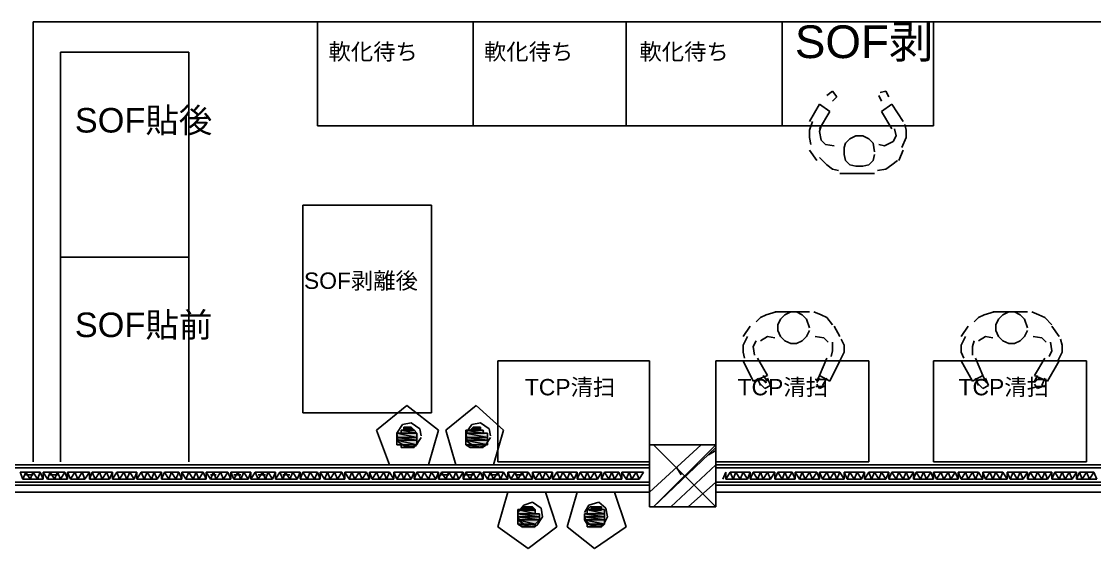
# Model space of a CAD drawing. Header units: millimetres. Extents: x 5 to 415, y 48 to 251.
# Drawn here: x 201.95 to 215.06, y 86.15 to 92.59 of the extents above; entities that cross this region are included whole.
import ezdxf

# ---------------------------------------------------------------- set-up
doc = ezdxf.new("R2010")
doc.units = ezdxf.units.MM
for name, color, linetype in [('H', 7, 'Continuous'), ('P', 7, 'Continuous'), ('T', 7, 'Continuous')]:
    doc.layers.add(name, color=color, linetype=linetype)

msp = doc.modelspace()

# ---------------------------------------------------------------- hatches: boundary and pattern name
at = {"layer": 'H', "linetype": 'Continuous'}
for points in [[(206.622, 87.595), (206.622, 87.63), (206.71, 87.63), (206.763, 87.595), (206.622, 87.595)], [(207.433, 87.595), (207.469, 87.63), (207.557, 87.63), (207.557, 87.595), (207.433, 87.595)], [(206.551, 87.507), (206.551, 87.542), (206.798, 87.542), (206.798, 87.507), (206.551, 87.507)], [(206.551, 87.454), (206.551, 87.507), (206.798, 87.507), (206.798, 87.454), (206.551, 87.454)], [(206.587, 87.542), (206.587, 87.595), (206.763, 87.595), (206.798, 87.542), (206.587, 87.542)], [(207.398, 87.542), (207.398, 87.595), (207.61, 87.595), (207.61, 87.542), (207.398, 87.542)], [(207.398, 87.507), (207.398, 87.542), (207.645, 87.542), (207.645, 87.507), (207.398, 87.507)], [(207.398, 87.454), (207.398, 87.507), (207.645, 87.507), (207.645, 87.454), (207.398, 87.454)], [(206.551, 87.418), (206.551, 87.454), (206.798, 87.454), (206.798, 87.418), (206.551, 87.418)], [(206.587, 87.383), (206.587, 87.418), (206.763, 87.418), (206.763, 87.383), (206.587, 87.383)], [(207.398, 87.418), (207.398, 87.454), (207.645, 87.454), (207.645, 87.418), (207.398, 87.418)], [(207.433, 87.383), (207.398, 87.418), (207.61, 87.418), (207.61, 87.383), (207.433, 87.383)], [(208.015, 86.572), (208.015, 86.607), (208.227, 86.607), (208.227, 86.572), (208.015, 86.572)], [(208.015, 86.536), (208.015, 86.572), (208.28, 86.572), (208.28, 86.536), (208.015, 86.536)], [(208.068, 86.607), (208.068, 86.66), (208.192, 86.66), (208.227, 86.607), (208.068, 86.607)], [(208.827, 86.536), (208.827, 86.572), (209.074, 86.572), (209.074, 86.536), (208.827, 86.536)], [(208.88, 86.607), (208.915, 86.66), (209.038, 86.66), (209.038, 86.607), (208.88, 86.607)], [(208.88, 86.572), (208.88, 86.607), (209.074, 86.607), (209.074, 86.572), (208.88, 86.572)], [(208.015, 86.483), (208.015, 86.536), (208.28, 86.536), (208.28, 86.483), (208.015, 86.483)], [(208.015, 86.448), (208.015, 86.483), (208.28, 86.483), (208.227, 86.448), (208.015, 86.448)], [(208.068, 86.395), (208.015, 86.448), (208.227, 86.448), (208.227, 86.395), (208.068, 86.395)], [(208.827, 86.483), (208.827, 86.536), (209.074, 86.536), (209.074, 86.483), (208.827, 86.483)], [(208.88, 86.448), (208.827, 86.483), (209.074, 86.483), (209.074, 86.448), (208.88, 86.448)], [(208.88, 86.395), (208.88, 86.448), (209.074, 86.448), (209.038, 86.395), (208.88, 86.395)]]:
    msp.add_hatch(color=256, dxfattribs=at).paths.add_polyline_path(points)

# ---------------------------------------------------------------- linework, layer by layer
at = {"layer": 'P'}
for points in [[(215.424, 92.587), (202.089, 92.587)], [(202.089, 92.587), (202.089, 87.207)], [(207.469, 92.587), (205.564, 92.587)], [(205.564, 92.587), (205.564, 91.317)], [(209.338, 92.587), (207.469, 92.587)], [(207.469, 92.587), (207.469, 91.317)], [(207.469, 91.317), (207.469, 92.587)], [(209.338, 91.317), (209.338, 92.587)], [(211.243, 92.587), (209.338, 92.587)], [(209.338, 92.587), (209.338, 91.317)], [(213.095, 92.587), (211.243, 92.587)], [(211.243, 92.587), (211.243, 91.317)], [(211.243, 91.317), (211.243, 92.587)], [(213.095, 91.317), (213.095, 92.587)], [(202.424, 89.711), (202.424, 92.216)], [(202.424, 92.216), (203.994, 92.216)], [(203.994, 87.207), (203.994, 92.216)], [(211.861, 91.74), (211.79, 91.687)], [(211.914, 91.669), (211.861, 91.74)], [(212.425, 91.687), (212.46, 91.616)], [(212.513, 91.74), (212.443, 91.722)], [(212.549, 91.669), (212.513, 91.74)], [(211.702, 91.581), (211.578, 91.369)], [(211.702, 91.581), (211.825, 91.493)], [(211.861, 91.616), (211.914, 91.669)], [(212.584, 91.581), (212.46, 91.493)], [(212.725, 91.369), (212.584, 91.581)], [(211.825, 91.493), (211.702, 91.281)], [(212.584, 91.281), (212.46, 91.493)], [(205.564, 91.317), (207.469, 91.317)], [(207.469, 91.317), (209.338, 91.317)], [(209.338, 91.317), (211.243, 91.317)], [(211.243, 91.317), (213.095, 91.317)], [(211.614, 91.369), (211.578, 91.264)], [(211.72, 91.317), (211.702, 91.246)], [(212.637, 91.193), (212.619, 91.281)], [(212.76, 91.264), (212.743, 91.334)], [(211.578, 91.264), (211.578, 91.175)], [(211.578, 91.175), (211.596, 91.087)], [(211.702, 91.246), (211.72, 91.14)], [(212.072, 91.158), (212.019, 91.105)], [(212.143, 91.193), (212.072, 91.158)], [(212.231, 91.193), (212.143, 91.193)], [(212.302, 91.158), (212.231, 91.193)], [(212.355, 91.105), (212.302, 91.158)], [(212.602, 91.123), (212.637, 91.193)], [(212.707, 91.052), (212.76, 91.175)], [(212.76, 91.175), (212.76, 91.264)], [(211.667, 90.893), (211.578, 91.017)], [(211.72, 91.14), (211.773, 91.087)], [(211.773, 91.087), (211.878, 91.07)], [(212.019, 91.105), (212.002, 91.052)], [(212.002, 91.052), (212.002, 90.964)], [(212.372, 90.999), (212.355, 91.105)], [(212.425, 91.087), (212.496, 91.07)], [(212.496, 91.07), (212.602, 91.123)], [(212.725, 91.017), (212.672, 90.893)], [(211.702, 90.928), (211.79, 90.84)], [(212.002, 90.964), (212.019, 90.893)], [(212.019, 90.893), (212.072, 90.84)], [(212.302, 90.84), (212.355, 90.893)], [(212.355, 90.893), (212.372, 90.964)], [(212.584, 90.84), (212.654, 90.893)], [(211.79, 90.84), (211.861, 90.787)], [(211.861, 90.787), (211.931, 90.77)], [(212.072, 90.84), (212.143, 90.823)], [(212.143, 90.823), (212.231, 90.823)], [(212.231, 90.823), (212.302, 90.84)], [(212.408, 90.77), (212.513, 90.787)], [(212.513, 90.787), (212.584, 90.84)], [(212.372, 90.734), (211.949, 90.734)], [(205.387, 87.806), (205.387, 90.346)], [(205.387, 90.346), (206.957, 90.346)], [(206.957, 87.806), (206.957, 90.346)], [(202.424, 87.207), (202.424, 89.711)], [(202.424, 89.711), (203.994, 89.711)], [(203.994, 89.711), (202.424, 89.711)], [(202.424, 89.711), (203.994, 89.711)], [(210.979, 88.971), (210.926, 88.918)], [(211.049, 89.006), (210.979, 88.971)], [(211.173, 89.041), (211.049, 89.006)], [(211.578, 89.041), (211.155, 89.041)], [(211.226, 88.953), (211.19, 88.882)], [(211.279, 89.006), (211.226, 88.953)], [(211.349, 89.041), (211.279, 89.006)], [(211.42, 89.041), (211.349, 89.041)], [(211.49, 89.006), (211.42, 89.041)], [(211.543, 88.953), (211.49, 89.006)], [(211.578, 88.847), (211.543, 88.953)], [(211.72, 89.006), (211.631, 89.041)], [(211.79, 88.971), (211.72, 89.006)], [(211.861, 88.882), (211.79, 88.971)], [(213.642, 88.971), (213.589, 88.918)], [(213.713, 89.006), (213.642, 88.971)], [(213.836, 89.041), (213.713, 89.006)], [(214.242, 89.041), (213.819, 89.041)], [(213.889, 88.953), (213.854, 88.882)], [(213.942, 89.006), (213.889, 88.953)], [(214.013, 89.041), (213.942, 89.006)], [(214.083, 89.041), (214.013, 89.041)], [(214.154, 89.006), (214.083, 89.041)], [(214.207, 88.953), (214.154, 89.006)], [(214.242, 88.847), (214.207, 88.953)], [(214.383, 89.006), (214.295, 89.041)], [(214.454, 88.971), (214.383, 89.006)], [(214.542, 88.882), (214.454, 88.971)], [(210.855, 88.865), (210.767, 88.741)], [(211.19, 88.882), (211.19, 88.812)], [(211.19, 88.812), (211.226, 88.741)], [(211.543, 88.741), (211.578, 88.812)], [(211.949, 88.741), (211.878, 88.865)], [(213.519, 88.865), (213.431, 88.741)], [(213.854, 88.882), (213.854, 88.812)], [(213.854, 88.812), (213.889, 88.741)], [(214.207, 88.741), (214.242, 88.812)], [(214.63, 88.741), (214.542, 88.865)], [(210.82, 88.741), (210.767, 88.635)], [(210.926, 88.688), (210.891, 88.618)], [(211.067, 88.741), (210.979, 88.688)], [(211.155, 88.724), (211.067, 88.741)], [(211.226, 88.741), (211.279, 88.688)], [(211.279, 88.688), (211.349, 88.653)], [(211.42, 88.653), (211.49, 88.688)], [(211.49, 88.688), (211.543, 88.741)], [(211.755, 88.724), (211.649, 88.741)], [(211.808, 88.671), (211.755, 88.724)], [(211.861, 88.565), (211.861, 88.671)], [(212.002, 88.635), (211.967, 88.706)], [(213.483, 88.741), (213.431, 88.635)], [(213.589, 88.688), (213.572, 88.618)], [(213.73, 88.741), (213.642, 88.688)], [(213.819, 88.724), (213.73, 88.741)], [(213.889, 88.741), (213.942, 88.688)], [(213.942, 88.688), (214.013, 88.653)], [(214.083, 88.653), (214.154, 88.688)], [(214.154, 88.688), (214.207, 88.741)], [(214.418, 88.724), (214.313, 88.741)], [(214.471, 88.671), (214.418, 88.724)], [(214.542, 88.565), (214.524, 88.671)], [(214.665, 88.635), (214.648, 88.706)], [(210.767, 88.635), (210.767, 88.547)], [(210.767, 88.547), (210.785, 88.477)], [(210.891, 88.618), (210.908, 88.512)], [(211.349, 88.653), (211.42, 88.653)], [(211.843, 88.494), (211.861, 88.565)], [(211.949, 88.441), (212.002, 88.547)], [(212.002, 88.547), (212.002, 88.635)], [(213.431, 88.635), (213.431, 88.547)], [(213.431, 88.547), (213.466, 88.477)], [(213.572, 88.618), (213.572, 88.512)], [(214.013, 88.653), (214.083, 88.653)], [(214.507, 88.494), (214.542, 88.565)], [(214.612, 88.441), (214.665, 88.547)], [(214.665, 88.547), (214.665, 88.635)], [(209.621, 88.441), (207.768, 88.441)], [(207.768, 88.441), (207.768, 87.207)], [(209.621, 87.207), (209.621, 88.441)], [(212.302, 88.441), (210.432, 88.441)], [(210.432, 88.441), (210.432, 87.207)], [(210.891, 88.194), (210.767, 88.441)], [(211.067, 88.265), (210.943, 88.477)], [(211.79, 88.477), (211.702, 88.265)], [(211.949, 88.441), (211.825, 88.194)], [(212.302, 87.207), (212.302, 88.441)], [(213.095, 88.441), (214.965, 88.441)], [(213.095, 87.207), (213.095, 88.441)], [(213.572, 88.194), (213.431, 88.441)], [(213.695, 88.265), (213.607, 88.477)], [(214.454, 88.477), (214.33, 88.265)], [(214.63, 88.441), (214.489, 88.194)], [(214.965, 88.441), (214.965, 87.207)], [(210.891, 88.194), (211.067, 88.265)], [(211.014, 88.265), (211.067, 88.194)], [(211.667, 88.194), (211.702, 88.265)], [(211.825, 88.194), (211.702, 88.265)], [(213.572, 88.194), (213.695, 88.265)], [(213.695, 88.265), (213.73, 88.194)], [(214.489, 88.194), (214.33, 88.265)], [(214.33, 88.194), (214.365, 88.265)], [(210.943, 88.23), (210.979, 88.142)], [(210.979, 88.159), (211.032, 88.106)], [(211.032, 88.106), (211.102, 88.142)], [(211.102, 88.142), (211.067, 88.23)], [(211.702, 88.23), (211.667, 88.177)], [(211.667, 88.159), (211.702, 88.106)], [(211.702, 88.106), (211.773, 88.142)], [(211.737, 88.142), (211.79, 88.23)], [(213.607, 88.23), (213.642, 88.142)], [(213.642, 88.159), (213.695, 88.106)], [(213.695, 88.106), (213.766, 88.142)], [(213.766, 88.142), (213.73, 88.23)], [(214.383, 88.23), (214.33, 88.177)], [(214.33, 88.159), (214.365, 88.106)], [(214.365, 88.106), (214.454, 88.142)], [(214.418, 88.142), (214.454, 88.23)], [(206.657, 87.895), (206.287, 87.595)], [(207.045, 87.595), (206.657, 87.895)], [(207.504, 87.895), (207.133, 87.595)], [(207.839, 87.595), (207.504, 87.895)], [(205.387, 87.806), (206.957, 87.806)], [(206.604, 87.665), (206.534, 87.559)], [(206.71, 87.683), (206.604, 87.665)], [(206.657, 87.63), (206.622, 87.63)], [(206.622, 87.63), (206.657, 87.63)], [(206.71, 87.63), (206.622, 87.63)], [(206.622, 87.63), (206.745, 87.595)], [(206.622, 87.63), (206.745, 87.595)], [(206.622, 87.595), (206.622, 87.63)], [(206.816, 87.612), (206.71, 87.683)], [(206.71, 87.63), (206.71, 87.63)], [(206.71, 87.63), (206.71, 87.63)], [(206.745, 87.595), (206.71, 87.63)], [(206.834, 87.524), (206.816, 87.612)], [(207.451, 87.665), (207.38, 87.559)], [(207.433, 87.595), (207.469, 87.63)], [(207.557, 87.683), (207.451, 87.665)], [(207.557, 87.63), (207.469, 87.63)], [(207.469, 87.63), (207.557, 87.63)], [(207.557, 87.63), (207.469, 87.63)], [(207.469, 87.63), (207.504, 87.63)], [(207.557, 87.63), (207.469, 87.63)], [(207.469, 87.63), (207.557, 87.595)], [(207.469, 87.63), (207.557, 87.595)], [(207.504, 87.63), (207.557, 87.63)], [(207.663, 87.612), (207.557, 87.683)], [(207.557, 87.595), (207.557, 87.63)], [(207.68, 87.524), (207.663, 87.612)], [(206.287, 87.595), (206.446, 87.171)], [(206.534, 87.559), (206.551, 87.454)], [(206.587, 87.559), (206.534, 87.559)], [(206.534, 87.559), (206.781, 87.559)], [(206.781, 87.559), (206.534, 87.559)], [(206.534, 87.559), (206.781, 87.507)], [(206.534, 87.559), (206.781, 87.507)], [(206.534, 87.507), (206.534, 87.559)], [(206.781, 87.507), (206.534, 87.507)], [(206.781, 87.507), (206.534, 87.507)], [(206.534, 87.507), (206.781, 87.507)], [(206.534, 87.507), (206.781, 87.507)], [(206.781, 87.507), (206.534, 87.507)], [(206.781, 87.507), (206.534, 87.507)], [(206.534, 87.507), (206.781, 87.471)], [(206.534, 87.507), (206.781, 87.471)], [(206.534, 87.471), (206.534, 87.507)], [(206.622, 87.595), (206.587, 87.595)], [(206.587, 87.595), (206.745, 87.595)], [(206.745, 87.595), (206.587, 87.595)], [(206.587, 87.595), (206.745, 87.595)], [(206.745, 87.595), (206.587, 87.595)], [(206.587, 87.595), (206.745, 87.595)], [(206.745, 87.595), (206.587, 87.595)], [(206.587, 87.595), (206.781, 87.559)], [(206.587, 87.595), (206.781, 87.559)], [(206.587, 87.559), (206.587, 87.595)], [(206.781, 87.559), (206.587, 87.559)], [(206.781, 87.559), (206.587, 87.559)], [(206.587, 87.559), (206.781, 87.559)], [(206.781, 87.559), (206.587, 87.559)], [(206.745, 87.595), (206.622, 87.595)], [(206.745, 87.595), (206.622, 87.595)], [(206.622, 87.595), (206.745, 87.595)], [(206.745, 87.595), (206.622, 87.595)], [(206.745, 87.595), (206.745, 87.595)], [(206.745, 87.595), (206.745, 87.595)], [(206.781, 87.559), (206.745, 87.595)], [(206.763, 87.401), (206.834, 87.507)], [(206.781, 87.559), (206.781, 87.559)], [(206.781, 87.507), (206.781, 87.559)], [(206.781, 87.507), (206.781, 87.507)], [(206.781, 87.507), (206.781, 87.507)], [(206.781, 87.471), (206.781, 87.507)], [(206.922, 87.171), (207.045, 87.595)], [(207.133, 87.595), (207.257, 87.171)], [(207.592, 87.595), (207.38, 87.595)], [(207.38, 87.595), (207.433, 87.595)], [(207.592, 87.595), (207.38, 87.595)], [(207.38, 87.595), (207.592, 87.559)], [(207.38, 87.595), (207.592, 87.559)], [(207.38, 87.559), (207.38, 87.595)], [(207.38, 87.559), (207.398, 87.454)], [(207.592, 87.559), (207.38, 87.559)], [(207.645, 87.559), (207.38, 87.559)], [(207.38, 87.559), (207.645, 87.559)], [(207.645, 87.559), (207.38, 87.559)], [(207.38, 87.559), (207.592, 87.559)], [(207.645, 87.559), (207.38, 87.559)], [(207.38, 87.559), (207.645, 87.507)], [(207.38, 87.559), (207.645, 87.507)], [(207.38, 87.507), (207.38, 87.559)], [(207.645, 87.507), (207.38, 87.507)], [(207.645, 87.507), (207.38, 87.507)], [(207.38, 87.507), (207.645, 87.507)], [(207.38, 87.507), (207.645, 87.507)], [(207.645, 87.507), (207.38, 87.507)], [(207.645, 87.507), (207.38, 87.507)], [(207.38, 87.507), (207.645, 87.471)], [(207.38, 87.507), (207.645, 87.471)], [(207.38, 87.471), (207.38, 87.507)], [(207.557, 87.595), (207.433, 87.595)], [(207.592, 87.595), (207.433, 87.595)], [(207.433, 87.595), (207.592, 87.595)], [(207.592, 87.595), (207.433, 87.595)], [(207.433, 87.595), (207.557, 87.595)], [(207.592, 87.595), (207.433, 87.595)], [(207.433, 87.595), (207.592, 87.595)], [(207.433, 87.595), (207.592, 87.595)], [(207.557, 87.595), (207.592, 87.595)], [(207.592, 87.595), (207.592, 87.595)], [(207.592, 87.559), (207.592, 87.595)], [(207.592, 87.559), (207.645, 87.559)], [(207.61, 87.401), (207.68, 87.507)], [(207.645, 87.507), (207.645, 87.559)], [(207.645, 87.507), (207.645, 87.507)], [(207.645, 87.507), (207.645, 87.507)], [(207.645, 87.471), (207.645, 87.507)], [(207.716, 87.171), (207.839, 87.595)], [(206.781, 87.471), (206.534, 87.471)], [(206.781, 87.471), (206.534, 87.471)], [(206.534, 87.471), (206.781, 87.418)], [(206.534, 87.471), (206.781, 87.418)], [(206.534, 87.418), (206.534, 87.471)], [(206.781, 87.418), (206.534, 87.418)], [(206.781, 87.418), (206.534, 87.418)], [(206.534, 87.418), (206.587, 87.418)], [(206.534, 87.418), (206.781, 87.418)], [(206.781, 87.418), (206.534, 87.418)], [(206.551, 87.454), (206.657, 87.383)], [(206.587, 87.418), (206.781, 87.418)], [(206.745, 87.418), (206.587, 87.418)], [(206.587, 87.418), (206.745, 87.418)], [(206.745, 87.418), (206.587, 87.418)], [(206.587, 87.418), (206.781, 87.418)], [(206.745, 87.418), (206.587, 87.418)], [(206.587, 87.418), (206.745, 87.383)], [(206.587, 87.418), (206.745, 87.383)], [(206.587, 87.383), (206.587, 87.418)], [(206.745, 87.383), (206.587, 87.383)], [(206.745, 87.383), (206.587, 87.383)], [(206.587, 87.383), (206.622, 87.383)], [(206.587, 87.383), (206.745, 87.383)], [(206.745, 87.383), (206.587, 87.383)], [(206.622, 87.383), (206.745, 87.383)], [(206.71, 87.383), (206.622, 87.383)], [(206.622, 87.383), (206.71, 87.383)], [(206.71, 87.383), (206.622, 87.383)], [(206.622, 87.383), (206.745, 87.383)], [(206.657, 87.383), (206.622, 87.383)], [(206.622, 87.383), (206.657, 87.383)], [(206.657, 87.383), (206.763, 87.401)], [(206.657, 87.383), (206.71, 87.383)], [(206.71, 87.383), (206.657, 87.383)], [(206.745, 87.383), (206.71, 87.383)], [(206.781, 87.418), (206.745, 87.418)], [(206.745, 87.383), (206.745, 87.418)], [(206.745, 87.383), (206.745, 87.383)], [(206.781, 87.418), (206.781, 87.471)], [(206.781, 87.418), (206.781, 87.418)], [(207.645, 87.471), (207.38, 87.471)], [(207.645, 87.471), (207.38, 87.471)], [(207.38, 87.471), (207.645, 87.418)], [(207.38, 87.471), (207.645, 87.418)], [(207.38, 87.418), (207.38, 87.471)], [(207.645, 87.418), (207.38, 87.418)], [(207.592, 87.418), (207.38, 87.418)], [(207.38, 87.418), (207.592, 87.418)], [(207.38, 87.418), (207.592, 87.418)], [(207.592, 87.418), (207.38, 87.418)], [(207.592, 87.418), (207.38, 87.418)], [(207.38, 87.418), (207.592, 87.418)], [(207.592, 87.418), (207.38, 87.418)], [(207.38, 87.418), (207.645, 87.418)], [(207.592, 87.418), (207.38, 87.418)], [(207.38, 87.418), (207.592, 87.383)], [(207.38, 87.418), (207.592, 87.383)], [(207.433, 87.383), (207.38, 87.418)], [(207.398, 87.454), (207.504, 87.383)], [(207.592, 87.383), (207.433, 87.383)], [(207.557, 87.383), (207.433, 87.383)], [(207.433, 87.383), (207.557, 87.383)], [(207.557, 87.383), (207.433, 87.383)], [(207.433, 87.383), (207.592, 87.383)], [(207.557, 87.383), (207.433, 87.383)], [(207.433, 87.383), (207.557, 87.383)], [(207.433, 87.383), (207.557, 87.383)], [(207.469, 87.383), (207.433, 87.383)], [(207.557, 87.383), (207.469, 87.383)], [(207.504, 87.383), (207.469, 87.383)], [(207.469, 87.383), (207.504, 87.383)], [(207.504, 87.383), (207.61, 87.401)], [(207.504, 87.383), (207.557, 87.383)], [(207.557, 87.383), (207.504, 87.383)], [(207.592, 87.383), (207.557, 87.383)], [(207.557, 87.383), (207.557, 87.383)], [(207.592, 87.418), (207.592, 87.418)], [(207.592, 87.418), (207.592, 87.418)], [(207.645, 87.418), (207.592, 87.418)], [(207.592, 87.383), (207.592, 87.418)], [(207.645, 87.418), (207.645, 87.471)], [(209.621, 86.836), (210.256, 87.418)], [(209.621, 87.418), (209.621, 86.66)], [(210.432, 87.418), (209.621, 87.418)], [(210.432, 86.66), (209.673, 87.418)], [(209.673, 86.66), (210.432, 87.418)], [(209.673, 86.66), (210.432, 87.383)], [(210.432, 87.348), (210.344, 87.295)], [(210.344, 87.295), (210.432, 87.348)], [(210.432, 86.66), (210.432, 87.418)], [(209.621, 87.171), (197.256, 87.171)], [(197.256, 87.136), (209.621, 87.136)], [(197.256, 87.136), (209.621, 87.136)], [(201.93, 87.083), (202.001, 87.083)], [(201.965, 86.995), (201.93, 87.083)], [(202.001, 87.083), (201.965, 86.995)], [(202.001, 87.136), (202.089, 87.136)], [(202.001, 87.083), (202.089, 87.083)], [(202.053, 86.995), (202.001, 87.083)], [(202.089, 87.083), (202.053, 86.995)], [(202.089, 87.083), (202.177, 87.083)], [(202.142, 86.995), (202.089, 87.083)], [(202.177, 87.083), (202.142, 86.995)], [(202.212, 86.995), (202.177, 87.083)], [(202.212, 87.083), (202.3, 87.083)], [(202.265, 86.995), (202.212, 87.083)], [(202.212, 87.083), (202.212, 86.995)], [(202.3, 87.083), (202.265, 86.995)], [(202.3, 87.136), (202.389, 87.136)], [(202.3, 87.083), (202.389, 87.083)], [(202.353, 86.995), (202.3, 87.083)], [(202.389, 87.083), (202.353, 86.995)], [(202.389, 87.083), (202.477, 87.083)], [(202.424, 86.995), (202.389, 87.083)], [(202.477, 87.083), (202.424, 86.995)], [(202.512, 86.995), (202.477, 87.083)], [(202.512, 87.083), (202.6, 87.083)], [(202.547, 86.995), (202.512, 87.083)], [(202.512, 87.083), (202.512, 86.995)], [(202.6, 87.083), (202.547, 86.995)], [(202.6, 87.083), (202.688, 87.083)], [(202.636, 86.995), (202.6, 87.083)], [(202.688, 87.083), (202.636, 86.995)], [(202.688, 87.083), (202.777, 87.083)], [(202.724, 86.995), (202.688, 87.083)], [(202.777, 87.083), (202.724, 86.995)], [(202.812, 87.083), (202.777, 86.995)], [(202.777, 86.995), (202.777, 87.083)], [(202.812, 87.083), (202.9, 87.083)], [(202.847, 86.995), (202.812, 87.083)], [(202.9, 87.083), (202.847, 86.995)], [(202.9, 87.083), (202.988, 87.083)], [(202.935, 86.995), (202.9, 87.083)], [(202.988, 87.083), (202.935, 86.995)], [(202.988, 87.083), (203.059, 87.083)], [(203.024, 86.995), (202.988, 87.083)], [(203.059, 87.083), (203.024, 86.995)], [(203.112, 87.083), (203.059, 86.995)], [(203.059, 86.995), (203.059, 87.083)], [(203.112, 87.083), (203.2, 87.083)], [(203.147, 86.995), (203.112, 87.083)], [(203.2, 87.083), (203.147, 86.995)], [(203.2, 87.083), (203.271, 87.083)], [(203.235, 86.995), (203.2, 87.083)], [(203.271, 87.083), (203.235, 86.995)], [(203.271, 87.083), (203.359, 87.083)], [(203.323, 86.995), (203.271, 87.083)], [(203.359, 87.083), (203.323, 86.995)], [(203.412, 87.083), (203.359, 86.995)], [(203.359, 86.995), (203.359, 87.083)], [(203.412, 87.083), (203.482, 87.083)], [(203.447, 86.995), (203.412, 87.083)], [(203.482, 87.083), (203.447, 86.995)], [(203.482, 87.083), (203.57, 87.083)], [(203.535, 86.995), (203.482, 87.083)], [(203.57, 87.083), (203.535, 86.995)], [(203.57, 87.083), (203.659, 87.083)], [(203.606, 86.995), (203.57, 87.083)], [(203.659, 87.083), (203.606, 86.995)], [(203.694, 87.083), (203.659, 86.995)], [(203.659, 86.995), (203.659, 87.083)], [(203.694, 87.083), (203.782, 87.083)], [(203.747, 86.995), (203.694, 87.083)], [(203.782, 87.083), (203.747, 86.995)], [(203.782, 87.083), (203.87, 87.083)], [(203.835, 86.995), (203.782, 87.083)], [(203.87, 87.083), (203.835, 86.995)], [(203.906, 86.995), (203.87, 87.083)], [(203.906, 87.083), (203.994, 87.083)], [(203.958, 86.995), (203.906, 87.083)], [(203.906, 87.083), (203.906, 86.995)], [(203.994, 87.083), (203.958, 86.995)], [(203.994, 87.083), (204.082, 87.083)], [(204.047, 86.995), (203.994, 87.083)], [(204.082, 87.083), (204.047, 86.995)], [(204.082, 87.083), (204.17, 87.083)], [(204.117, 86.995), (204.082, 87.083)], [(204.17, 87.083), (204.117, 86.995)], [(204.205, 86.995), (204.17, 87.083)], [(204.205, 87.083), (204.294, 87.083)], [(204.258, 86.995), (204.205, 87.083)], [(204.205, 87.083), (204.205, 86.995)], [(204.258, 87.136), (204.329, 87.136)], [(204.294, 87.083), (204.258, 86.995)], [(204.294, 87.083), (204.382, 87.083)], [(204.329, 86.995), (204.294, 87.083)], [(204.382, 87.083), (204.329, 86.995)], [(204.382, 87.083), (204.47, 87.083)], [(204.417, 86.995), (204.382, 87.083)], [(204.47, 87.083), (204.417, 86.995)], [(204.505, 86.995), (204.47, 87.083)], [(204.505, 87.083), (204.593, 87.083)], [(204.541, 86.995), (204.505, 87.083)], [(204.505, 87.083), (204.505, 86.995)], [(204.541, 87.136), (204.629, 87.136)], [(204.593, 87.083), (204.541, 86.995)], [(204.593, 87.083), (204.664, 87.083)], [(204.629, 86.995), (204.593, 87.083)], [(204.664, 87.083), (204.629, 86.995)], [(204.664, 87.083), (204.752, 87.083)], [(204.717, 86.995), (204.664, 87.083)], [(204.752, 87.083), (204.717, 86.995)], [(204.805, 87.083), (204.752, 86.995)], [(204.752, 86.995), (204.752, 87.083)], [(204.805, 87.083), (204.893, 87.083)], [(204.84, 86.995), (204.805, 87.083)], [(204.84, 87.136), (204.929, 87.136)], [(204.893, 87.083), (204.84, 86.995)], [(204.893, 87.083), (204.964, 87.083)], [(204.929, 86.995), (204.893, 87.083)], [(204.964, 87.083), (204.929, 86.995)], [(204.964, 87.083), (205.052, 87.083)], [(205.017, 86.995), (204.964, 87.083)], [(205.052, 87.083), (205.017, 86.995)], [(205.105, 87.083), (205.052, 86.995)], [(205.052, 86.995), (205.052, 87.083)], [(205.105, 87.083), (205.176, 87.083)], [(205.14, 86.995), (205.105, 87.083)], [(205.14, 87.136), (205.228, 87.136)], [(205.176, 87.083), (205.14, 86.995)], [(205.176, 87.083), (205.264, 87.083)], [(205.228, 86.995), (205.176, 87.083)], [(205.264, 87.083), (205.228, 86.995)], [(205.264, 87.083), (205.352, 87.083)], [(205.317, 86.995), (205.264, 87.083)], [(205.352, 87.083), (205.317, 86.995)], [(205.387, 87.083), (205.352, 86.995)], [(205.352, 86.995), (205.352, 87.083)], [(205.387, 87.083), (205.475, 87.083)], [(205.44, 86.995), (205.387, 87.083)], [(205.475, 87.083), (205.44, 86.995)], [(205.475, 87.083), (205.564, 87.083)], [(205.528, 86.995), (205.475, 87.083)], [(205.564, 87.083), (205.528, 86.995)], [(205.599, 86.995), (205.564, 87.083)], [(205.599, 87.083), (205.687, 87.083)], [(205.652, 86.995), (205.599, 87.083)], [(205.599, 87.083), (205.599, 86.995)], [(205.687, 87.083), (205.652, 86.995)], [(205.687, 87.083), (205.775, 87.083)], [(205.722, 86.995), (205.687, 87.083)], [(205.775, 87.083), (205.722, 86.995)], [(205.775, 87.083), (205.863, 87.083)], [(205.811, 86.995), (205.775, 87.083)], [(205.863, 87.083), (205.811, 86.995)], [(205.899, 86.995), (205.863, 87.083)], [(205.899, 87.083), (205.987, 87.083)], [(205.952, 86.995), (205.899, 87.083)], [(205.899, 87.083), (205.899, 86.995)], [(205.987, 87.083), (205.952, 86.995)], [(205.987, 87.083), (206.075, 87.083)], [(206.022, 86.995), (205.987, 87.083)], [(206.075, 87.083), (206.022, 86.995)], [(206.075, 87.083), (206.163, 87.083)], [(206.11, 86.995), (206.075, 87.083)], [(206.163, 87.083), (206.11, 86.995)], [(206.199, 86.995), (206.163, 87.083)], [(206.199, 87.083), (206.287, 87.083)], [(206.234, 86.995), (206.199, 87.083)], [(206.199, 87.083), (206.199, 86.995)], [(206.287, 87.083), (206.234, 86.995)], [(206.287, 87.083), (206.375, 87.083)], [(206.322, 86.995), (206.287, 87.083)], [(206.375, 87.083), (206.322, 86.995)], [(206.375, 87.083), (206.446, 87.083)], [(206.41, 86.995), (206.375, 87.083)], [(206.446, 87.083), (206.41, 86.995)], [(206.446, 87.171), (206.922, 87.171)], [(206.498, 86.995), (206.446, 87.083)], [(206.498, 87.083), (206.587, 87.083)], [(206.534, 86.995), (206.498, 87.083)], [(206.498, 87.083), (206.498, 86.995)], [(206.587, 87.083), (206.534, 86.995)], [(206.587, 87.083), (206.657, 87.083)], [(206.622, 86.995), (206.587, 87.083)], [(206.657, 87.083), (206.622, 86.995)], [(206.657, 87.083), (206.745, 87.083)], [(206.71, 86.995), (206.657, 87.083)], [(206.745, 87.083), (206.71, 86.995)], [(206.781, 87.083), (206.745, 86.995)], [(206.745, 86.995), (206.745, 87.083)], [(206.781, 87.083), (206.869, 87.083)], [(206.834, 86.995), (206.781, 87.083)], [(206.869, 87.083), (206.834, 86.995)], [(206.869, 87.083), (206.957, 87.083)], [(206.922, 86.995), (206.869, 87.083)], [(206.957, 87.083), (206.922, 86.995)], [(206.957, 87.083), (207.045, 87.083)], [(207.01, 86.995), (206.957, 87.083)], [(207.045, 87.083), (207.01, 86.995)], [(207.081, 87.083), (207.045, 86.995)], [(207.045, 86.995), (207.045, 87.083)], [(207.081, 87.136), (207.169, 87.136)], [(207.081, 87.083), (207.169, 87.083)], [(207.133, 86.995), (207.081, 87.083)], [(207.169, 87.083), (207.133, 86.995)], [(207.169, 87.083), (207.257, 87.083)], [(207.222, 86.995), (207.169, 87.083)], [(207.257, 87.083), (207.222, 86.995)], [(207.257, 87.171), (207.716, 87.171)], [(207.257, 87.083), (207.345, 87.083)], [(207.292, 86.995), (207.257, 87.083)], [(207.345, 87.083), (207.292, 86.995)], [(207.38, 87.083), (207.345, 86.995)], [(207.345, 86.995), (207.345, 87.083)], [(207.38, 87.136), (207.469, 87.136)], [(207.38, 87.083), (207.469, 87.083)], [(207.433, 86.995), (207.38, 87.083)], [(207.469, 87.083), (207.433, 86.995)], [(207.469, 87.083), (207.557, 87.083)], [(207.504, 86.995), (207.469, 87.083)], [(207.557, 87.083), (207.504, 86.995)], [(207.592, 86.995), (207.557, 87.083)], [(207.592, 87.083), (207.68, 87.083)], [(207.645, 86.995), (207.592, 87.083)], [(207.592, 87.083), (207.592, 86.995)], [(207.68, 87.083), (207.645, 86.995)], [(207.68, 87.136), (207.768, 87.136)], [(207.68, 87.083), (207.768, 87.083)], [(207.716, 86.995), (207.68, 87.083)], [(207.768, 87.083), (207.716, 86.995)], [(207.768, 87.207), (209.621, 87.207)], [(207.768, 87.083), (207.839, 87.083)], [(207.804, 86.995), (207.768, 87.083)], [(207.839, 87.083), (207.804, 86.995)], [(207.892, 86.995), (207.839, 87.083)], [(207.892, 87.083), (207.98, 87.083)], [(207.927, 86.995), (207.892, 87.083)], [(207.892, 87.083), (207.892, 86.995)], [(207.98, 87.083), (207.927, 86.995)], [(207.98, 87.136), (208.068, 87.136)], [(207.98, 87.083), (208.068, 87.083)], [(208.015, 86.995), (207.98, 87.083)], [(208.068, 87.083), (208.015, 86.995)], [(208.068, 87.083), (208.139, 87.083)], [(208.104, 86.995), (208.068, 87.083)], [(208.139, 87.083), (208.104, 86.995)], [(208.192, 86.995), (208.139, 87.083)], [(208.192, 87.083), (208.28, 87.083)], [(208.227, 86.995), (208.192, 87.083)], [(208.192, 87.083), (208.192, 86.995)], [(208.28, 87.083), (208.227, 86.995)], [(208.28, 87.083), (208.351, 87.083)], [(208.315, 86.995), (208.28, 87.083)], [(208.351, 87.083), (208.315, 86.995)], [(208.351, 87.083), (208.439, 87.083)], [(208.403, 86.995), (208.351, 87.083)], [(208.439, 87.083), (208.403, 86.995)], [(208.492, 87.083), (208.439, 86.995)], [(208.439, 86.995), (208.439, 87.083)], [(208.492, 87.083), (208.562, 87.083)], [(208.527, 86.995), (208.492, 87.083)], [(208.562, 87.083), (208.527, 86.995)], [(208.562, 87.083), (208.65, 87.083)], [(208.615, 86.995), (208.562, 87.083)], [(208.65, 87.083), (208.615, 86.995)], [(208.65, 87.083), (208.739, 87.083)], [(208.703, 86.995), (208.65, 87.083)], [(208.739, 87.083), (208.703, 86.995)], [(208.774, 87.083), (208.739, 86.995)], [(208.739, 86.995), (208.739, 87.083)], [(208.774, 87.083), (208.862, 87.083)], [(208.827, 86.995), (208.774, 87.083)], [(208.862, 87.083), (208.827, 86.995)], [(208.862, 87.083), (208.95, 87.083)], [(208.897, 86.995), (208.862, 87.083)], [(208.95, 87.083), (208.897, 86.995)], [(208.95, 87.083), (209.038, 87.083)], [(208.986, 86.995), (208.95, 87.083)], [(209.038, 87.083), (208.986, 86.995)], [(209.074, 87.083), (209.038, 86.995)], [(209.038, 86.995), (209.038, 87.083)], [(209.074, 87.083), (209.162, 87.083)], [(209.127, 86.995), (209.074, 87.083)], [(209.162, 87.083), (209.127, 86.995)], [(209.162, 87.083), (209.25, 87.083)], [(209.197, 86.995), (209.162, 87.083)], [(209.25, 87.083), (209.197, 86.995)], [(209.285, 86.995), (209.25, 87.083)], [(209.285, 87.083), (209.374, 87.083)], [(209.338, 86.995), (209.285, 87.083)], [(209.285, 87.083), (209.285, 86.995)], [(209.374, 87.083), (209.338, 86.995)], [(209.374, 87.083), (209.462, 87.083)], [(209.409, 86.995), (209.374, 87.083)], [(209.462, 87.083), (209.409, 86.995)], [(209.462, 87.083), (209.55, 87.083)], [(209.497, 86.995), (209.462, 87.083)], [(209.55, 87.083), (209.497, 86.995)], [(209.621, 86.96), (209.621, 87.136)], [(209.885, 86.66), (210.432, 87.171)], [(209.956, 87.136), (210.009, 87.048)], [(210.009, 87.048), (209.956, 87.136)], [(210.432, 87.207), (212.302, 87.207)], [(222.797, 87.171), (210.432, 87.171)], [(222.797, 87.136), (210.432, 87.136)], [(210.432, 87.136), (210.432, 86.96)], [(210.432, 87.136), (222.797, 87.136)], [(210.555, 87.083), (210.52, 86.995)], [(210.608, 87.083), (210.555, 86.995)], [(210.555, 86.995), (210.555, 87.083)], [(210.608, 87.083), (210.679, 87.083)], [(210.644, 86.995), (210.608, 87.083)], [(210.679, 87.083), (210.644, 86.995)], [(210.679, 87.083), (210.767, 87.083)], [(210.732, 86.995), (210.679, 87.083)], [(210.767, 87.083), (210.732, 86.995)], [(210.767, 87.083), (210.855, 87.083)], [(210.82, 86.995), (210.767, 87.083)], [(210.855, 87.083), (210.82, 86.995)], [(210.891, 87.083), (210.855, 86.995)], [(210.855, 86.995), (210.855, 87.083)], [(210.891, 87.083), (210.979, 87.083)], [(210.943, 86.995), (210.891, 87.083)], [(210.979, 87.083), (210.943, 86.995)], [(210.979, 87.083), (211.067, 87.083)], [(211.014, 86.995), (210.979, 87.083)], [(211.067, 87.083), (211.014, 86.995)], [(211.067, 87.083), (211.155, 87.083)], [(211.102, 86.995), (211.067, 87.083)], [(211.155, 87.083), (211.102, 86.995)], [(211.19, 87.083), (211.155, 86.995)], [(211.155, 86.995), (211.155, 87.083)], [(211.19, 87.083), (211.279, 87.083)], [(211.243, 86.995), (211.19, 87.083)], [(211.279, 87.083), (211.243, 86.995)], [(211.279, 87.083), (211.367, 87.083)], [(211.314, 86.995), (211.279, 87.083)], [(211.367, 87.083), (211.314, 86.995)], [(211.402, 86.995), (211.367, 87.083)], [(211.402, 87.083), (211.49, 87.083)], [(211.455, 86.995), (211.402, 87.083)], [(211.402, 87.083), (211.402, 86.995)], [(211.49, 87.083), (211.455, 86.995)], [(211.49, 87.083), (211.578, 87.083)], [(211.526, 86.995), (211.49, 87.083)], [(211.578, 87.083), (211.526, 86.995)], [(211.578, 87.083), (211.667, 87.083)], [(211.614, 86.995), (211.578, 87.083)], [(211.667, 87.083), (211.614, 86.995)], [(211.702, 86.995), (211.667, 87.083)], [(211.702, 87.083), (211.79, 87.083)], [(211.737, 86.995), (211.702, 87.083)], [(211.702, 87.083), (211.702, 86.995)], [(211.79, 87.083), (211.737, 86.995)], [(211.79, 87.083), (211.878, 87.083)], [(211.825, 86.995), (211.79, 87.083)], [(211.878, 87.083), (211.825, 86.995)], [(211.878, 87.083), (211.949, 87.083)], [(211.914, 86.995), (211.878, 87.083)], [(211.949, 87.083), (211.914, 86.995)], [(212.002, 86.995), (211.949, 87.083)], [(212.002, 87.083), (212.072, 87.083)], [(212.037, 86.995), (212.002, 87.083)], [(212.002, 87.083), (212.002, 86.995)], [(212.072, 87.083), (212.037, 86.995)], [(212.072, 87.083), (212.161, 87.083)], [(212.125, 86.995), (212.072, 87.083)], [(212.161, 87.083), (212.125, 86.995)], [(212.161, 87.083), (212.249, 87.083)], [(212.213, 86.995), (212.161, 87.083)], [(212.249, 87.083), (212.213, 86.995)], [(212.302, 87.083), (212.249, 86.995)], [(212.249, 86.995), (212.249, 87.083)], [(212.302, 87.083), (212.372, 87.083)], [(212.337, 86.995), (212.302, 87.083)], [(212.372, 87.083), (212.337, 86.995)], [(212.372, 87.083), (212.46, 87.083)], [(212.425, 86.995), (212.372, 87.083)], [(212.46, 87.083), (212.425, 86.995)], [(212.46, 87.083), (212.549, 87.083)], [(212.513, 86.995), (212.46, 87.083)], [(212.549, 87.083), (212.513, 86.995)], [(212.584, 87.083), (212.549, 86.995)], [(212.549, 86.995), (212.549, 87.083)], [(212.584, 87.083), (212.672, 87.083)], [(212.637, 86.995), (212.584, 87.083)], [(212.672, 87.083), (212.637, 86.995)], [(212.672, 87.083), (212.76, 87.083)], [(212.725, 86.995), (212.672, 87.083)], [(212.76, 87.083), (212.725, 86.995)], [(212.76, 87.083), (212.848, 87.083)], [(212.796, 86.995), (212.76, 87.083)], [(212.848, 87.083), (212.796, 86.995)], [(212.884, 87.083), (212.848, 86.995)], [(212.848, 86.995), (212.848, 87.083)], [(212.884, 87.083), (212.972, 87.083)], [(212.937, 86.995), (212.884, 87.083)], [(212.972, 87.083), (212.937, 86.995)], [(212.972, 87.083), (213.06, 87.083)], [(213.007, 86.995), (212.972, 87.083)], [(213.06, 87.083), (213.007, 86.995)], [(213.095, 86.995), (213.06, 87.083)], [(214.965, 87.207), (213.095, 87.207)], [(213.095, 87.083), (213.184, 87.083)], [(213.131, 86.995), (213.095, 87.083)], [(213.095, 87.083), (213.095, 86.995)], [(213.184, 87.083), (213.131, 86.995)], [(213.184, 87.083), (213.272, 87.083)], [(213.219, 86.995), (213.184, 87.083)], [(213.272, 87.083), (213.219, 86.995)], [(213.272, 87.083), (213.36, 87.083)], [(213.307, 86.995), (213.272, 87.083)], [(213.36, 87.083), (213.307, 86.995)], [(213.395, 86.995), (213.36, 87.083)], [(213.395, 87.083), (213.483, 87.083)], [(213.431, 86.995), (213.395, 87.083)], [(213.395, 87.083), (213.395, 86.995)], [(213.483, 87.083), (213.431, 86.995)], [(213.483, 87.083), (213.572, 87.083)], [(213.519, 86.995), (213.483, 87.083)], [(213.572, 87.083), (213.519, 86.995)], [(213.572, 87.083), (213.642, 87.083)], [(213.607, 86.995), (213.572, 87.083)], [(213.642, 87.083), (213.607, 86.995)], [(213.695, 86.995), (213.642, 87.083)], [(213.695, 87.083), (213.783, 87.083)], [(213.73, 86.995), (213.695, 87.083)], [(213.695, 87.083), (213.695, 86.995)], [(213.783, 87.083), (213.73, 86.995)], [(213.783, 87.083), (213.854, 87.083)], [(213.819, 86.995), (213.783, 87.083)], [(213.854, 87.083), (213.819, 86.995)], [(213.854, 87.083), (213.942, 87.083)], [(213.907, 86.995), (213.854, 87.083)], [(213.942, 87.083), (213.907, 86.995)], [(213.995, 86.995), (213.942, 87.083)], [(213.995, 87.083), (214.066, 87.083)], [(214.03, 86.995), (213.995, 87.083)], [(213.995, 87.083), (213.995, 86.995)], [(214.066, 87.083), (214.03, 86.995)], [(214.066, 87.083), (214.154, 87.083)], [(214.118, 86.995), (214.066, 87.083)], [(214.154, 87.083), (214.118, 86.995)], [(214.154, 87.083), (214.242, 87.083)], [(214.189, 86.995), (214.154, 87.083)], [(214.242, 87.083), (214.189, 86.995)], [(214.277, 87.083), (214.242, 86.995)], [(214.242, 86.995), (214.242, 87.083)], [(214.277, 87.083), (214.365, 87.083)], [(214.33, 86.995), (214.277, 87.083)], [(214.365, 87.083), (214.33, 86.995)], [(214.365, 87.083), (214.454, 87.083)], [(214.418, 86.995), (214.365, 87.083)], [(214.454, 87.083), (214.418, 86.995)], [(214.454, 87.083), (214.542, 87.083)], [(214.489, 86.995), (214.454, 87.083)], [(214.542, 87.083), (214.489, 86.995)], [(214.577, 87.083), (214.542, 86.995)], [(214.542, 86.995), (214.542, 87.083)], [(214.577, 87.083), (214.665, 87.083)], [(214.63, 86.995), (214.577, 87.083)], [(214.665, 87.083), (214.63, 86.995)], [(214.665, 87.083), (214.753, 87.083)], [(214.701, 86.995), (214.665, 87.083)], [(214.753, 87.083), (214.701, 86.995)], [(214.753, 87.083), (214.842, 87.083)], [(214.789, 86.995), (214.753, 87.083)], [(214.842, 87.083), (214.789, 86.995)], [(214.877, 87.083), (214.842, 86.995)], [(214.842, 86.995), (214.842, 87.083)], [(214.877, 87.083), (214.965, 87.083)], [(214.912, 86.995), (214.877, 87.083)], [(214.965, 87.083), (214.912, 86.995)], [(214.965, 87.083), (215.053, 87.083)], [(215, 86.995), (214.965, 87.083)], [(215.053, 87.083), (215, 86.995)], [(215.089, 86.995), (215.053, 87.083)], [(197.256, 86.96), (209.621, 86.96)], [(197.256, 86.96), (209.621, 86.96)], [(201.965, 86.995), (202.053, 86.995)], [(202.001, 87.048), (202.089, 87.048)], [(202.001, 86.96), (202.089, 86.96)], [(202.053, 86.995), (202.142, 86.995)], [(202.142, 86.995), (202.212, 86.995)], [(202.265, 86.995), (202.353, 86.995)], [(202.3, 87.048), (202.389, 87.048)], [(202.3, 86.96), (202.389, 86.96)], [(202.353, 86.995), (202.424, 86.995)], [(202.424, 86.995), (202.512, 86.995)], [(202.547, 86.995), (202.636, 86.995)], [(202.636, 86.995), (202.724, 86.995)], [(202.777, 86.995), (202.847, 86.995)], [(202.847, 86.995), (202.935, 86.995)], [(202.935, 86.995), (203.024, 86.995)], [(203.059, 86.995), (203.147, 86.995)], [(203.147, 86.995), (203.235, 86.995)], [(203.235, 86.995), (203.323, 86.995)], [(203.359, 86.995), (203.447, 86.995)], [(203.447, 86.995), (203.535, 86.995)], [(203.535, 86.995), (203.606, 86.995)], [(203.659, 86.995), (203.747, 86.995)], [(203.747, 86.995), (203.835, 86.995)], [(203.835, 86.995), (203.906, 86.995)], [(203.958, 86.995), (204.047, 86.995)], [(204.047, 86.995), (204.117, 86.995)], [(204.117, 86.995), (204.205, 86.995)], [(204.258, 87.048), (204.329, 87.048)], [(204.258, 86.995), (204.329, 86.995)], [(204.258, 86.96), (204.329, 86.96)], [(204.329, 86.995), (204.417, 86.995)], [(204.417, 86.995), (204.505, 86.995)], [(204.541, 87.048), (204.629, 87.048)], [(204.541, 86.995), (204.629, 86.995)], [(204.541, 86.96), (204.629, 86.96)], [(204.629, 86.995), (204.717, 86.995)], [(204.752, 86.995), (204.84, 86.995)], [(204.84, 87.048), (204.929, 87.048)], [(204.84, 86.995), (204.929, 86.995)], [(204.84, 86.96), (204.929, 86.96)], [(204.929, 86.995), (205.017, 86.995)], [(205.052, 86.995), (205.14, 86.995)], [(205.14, 87.048), (205.228, 87.048)], [(205.14, 86.995), (205.228, 86.995)], [(205.14, 86.96), (205.228, 86.96)], [(205.228, 86.995), (205.317, 86.995)], [(205.352, 86.995), (205.44, 86.995)], [(205.44, 86.995), (205.528, 86.995)], [(205.528, 86.995), (205.599, 86.995)], [(205.652, 86.995), (205.722, 86.995)], [(205.722, 86.995), (205.811, 86.995)], [(205.811, 86.995), (205.899, 86.995)], [(205.952, 86.995), (206.022, 86.995)], [(206.022, 86.995), (206.11, 86.995)], [(206.11, 86.995), (206.199, 86.995)], [(206.234, 86.995), (206.322, 86.995)], [(206.322, 86.995), (206.41, 86.995)], [(206.41, 86.995), (206.498, 86.995)], [(206.534, 86.995), (206.622, 86.995)], [(206.622, 86.995), (206.71, 86.995)], [(206.745, 86.995), (206.834, 86.995)], [(206.834, 86.995), (206.922, 86.995)], [(206.922, 86.995), (207.01, 86.995)], [(207.045, 86.995), (207.133, 86.995)], [(207.081, 87.048), (207.169, 87.048)], [(207.081, 86.96), (207.169, 86.96)], [(207.133, 86.995), (207.222, 86.995)], [(207.222, 86.995), (207.292, 86.995)], [(207.345, 86.995), (207.433, 86.995)], [(207.38, 87.048), (207.469, 87.048)], [(207.38, 86.96), (207.469, 86.96)], [(207.433, 86.995), (207.504, 86.995)], [(207.504, 86.995), (207.592, 86.995)], [(207.645, 86.995), (207.716, 86.995)], [(207.68, 87.048), (207.768, 87.048)], [(207.68, 86.96), (207.768, 86.96)], [(207.716, 86.995), (207.804, 86.995)], [(207.804, 86.995), (207.892, 86.995)], [(207.927, 86.995), (208.015, 86.995)], [(207.98, 87.048), (208.068, 87.048)], [(207.98, 86.96), (208.068, 86.96)], [(208.015, 86.995), (208.104, 86.995)], [(208.104, 86.995), (208.192, 86.995)], [(208.227, 86.995), (208.315, 86.995)], [(208.315, 86.995), (208.403, 86.995)], [(208.439, 86.995), (208.527, 86.995)], [(208.527, 86.995), (208.615, 86.995)], [(208.615, 86.995), (208.703, 86.995)], [(208.739, 86.995), (208.827, 86.995)], [(208.827, 86.995), (208.897, 86.995)], [(208.897, 86.995), (208.986, 86.995)], [(209.038, 86.995), (209.127, 86.995)], [(209.127, 86.995), (209.197, 86.995)], [(209.197, 86.995), (209.285, 86.995)], [(209.338, 86.995), (209.409, 86.995)], [(209.409, 86.995), (209.497, 86.995)], [(210.097, 86.66), (210.432, 86.96)], [(210.432, 86.96), (222.797, 86.96)], [(222.797, 86.96), (210.432, 86.96)], [(210.555, 86.995), (210.644, 86.995)], [(210.644, 86.995), (210.732, 86.995)], [(210.732, 86.995), (210.82, 86.995)], [(210.855, 86.995), (210.943, 86.995)], [(210.943, 86.995), (211.014, 86.995)], [(211.014, 86.995), (211.102, 86.995)], [(211.155, 86.995), (211.243, 86.995)], [(211.243, 86.995), (211.314, 86.995)], [(211.314, 86.995), (211.402, 86.995)], [(211.455, 86.995), (211.526, 86.995)], [(211.526, 86.995), (211.614, 86.995)], [(211.614, 86.995), (211.702, 86.995)], [(211.737, 86.995), (211.825, 86.995)], [(211.825, 86.995), (211.914, 86.995)], [(211.914, 86.995), (212.002, 86.995)], [(212.037, 86.995), (212.125, 86.995)], [(212.125, 86.995), (212.213, 86.995)], [(212.249, 86.995), (212.337, 86.995)], [(212.337, 86.995), (212.425, 86.995)], [(212.425, 86.995), (212.513, 86.995)], [(212.549, 86.995), (212.637, 86.995)], [(212.637, 86.995), (212.725, 86.995)], [(212.725, 86.995), (212.796, 86.995)], [(212.848, 86.995), (212.937, 86.995)], [(212.937, 86.995), (213.007, 86.995)], [(213.007, 86.995), (213.095, 86.995)], [(213.131, 86.995), (213.219, 86.995)], [(213.219, 86.995), (213.307, 86.995)], [(213.307, 86.995), (213.395, 86.995)], [(213.431, 86.995), (213.519, 86.995)], [(213.519, 86.995), (213.607, 86.995)], [(213.607, 86.995), (213.695, 86.995)], [(213.73, 86.995), (213.819, 86.995)], [(213.819, 86.995), (213.907, 86.995)], [(213.907, 86.995), (213.995, 86.995)], [(214.03, 86.995), (214.118, 86.995)], [(214.118, 86.995), (214.189, 86.995)], [(214.242, 86.995), (214.33, 86.995)], [(214.33, 86.995), (214.418, 86.995)], [(214.418, 86.995), (214.489, 86.995)], [(214.542, 86.995), (214.63, 86.995)], [(214.63, 86.995), (214.701, 86.995)], [(214.701, 86.995), (214.789, 86.995)], [(214.842, 86.995), (214.912, 86.995)], [(214.912, 86.995), (215, 86.995)], [(215, 86.995), (215.089, 86.995)], [(197.256, 86.924), (209.621, 86.924)], [(197.344, 86.836), (209.621, 86.836)], [(207.892, 86.836), (207.768, 86.413)], [(208.351, 86.836), (207.892, 86.836)], [(208.492, 86.413), (208.351, 86.836)], [(208.739, 86.836), (208.615, 86.413)], [(209.197, 86.836), (208.739, 86.836)], [(209.338, 86.413), (209.197, 86.836)], [(210.432, 86.924), (222.797, 86.924)], [(210.432, 86.836), (222.797, 86.836)], [(208.192, 86.713), (208.086, 86.678)], [(208.298, 86.642), (208.192, 86.713)], [(209.003, 86.713), (208.88, 86.678)], [(209.091, 86.642), (209.003, 86.713)], [(208.086, 86.678), (208.015, 86.589)], [(208.227, 86.572), (208.015, 86.625)], [(208.015, 86.625), (208.015, 86.572)], [(208.227, 86.572), (208.015, 86.625)], [(208.015, 86.625), (208.227, 86.625)], [(208.227, 86.625), (208.015, 86.625)], [(208.015, 86.625), (208.068, 86.625)], [(208.28, 86.536), (208.015, 86.572)], [(208.015, 86.572), (208.015, 86.536)], [(208.28, 86.536), (208.015, 86.572)], [(208.015, 86.572), (208.28, 86.572)], [(208.015, 86.572), (208.28, 86.572)], [(208.227, 86.572), (208.015, 86.572)], [(208.28, 86.572), (208.015, 86.572)], [(208.015, 86.572), (208.015, 86.572)], [(208.015, 86.572), (208.28, 86.572)], [(208.015, 86.572), (208.227, 86.572)], [(208.227, 86.625), (208.068, 86.66)], [(208.068, 86.66), (208.068, 86.625)], [(208.227, 86.625), (208.068, 86.66)], [(208.068, 86.66), (208.192, 86.66)], [(208.192, 86.66), (208.068, 86.66)], [(208.068, 86.66), (208.104, 86.66)], [(208.068, 86.625), (208.227, 86.625)], [(208.227, 86.625), (208.068, 86.625)], [(208.068, 86.625), (208.227, 86.625)], [(208.068, 86.625), (208.227, 86.625)], [(208.104, 86.66), (208.192, 86.66)], [(208.192, 86.66), (208.104, 86.66)], [(208.104, 86.66), (208.192, 86.66)], [(208.104, 86.66), (208.192, 86.66)], [(208.192, 86.66), (208.104, 86.66)], [(208.104, 86.66), (208.104, 86.66)], [(208.192, 86.66), (208.104, 86.66)], [(208.104, 86.66), (208.139, 86.66)], [(208.139, 86.66), (208.192, 86.66)], [(208.192, 86.66), (208.227, 86.625)], [(208.227, 86.625), (208.227, 86.572)], [(208.28, 86.572), (208.227, 86.572)], [(208.28, 86.572), (208.28, 86.536)], [(208.315, 86.536), (208.298, 86.642)], [(208.88, 86.678), (208.827, 86.589)], [(209.074, 86.536), (208.827, 86.572)], [(208.827, 86.572), (208.827, 86.536)], [(209.074, 86.536), (208.827, 86.572)], [(208.827, 86.572), (209.074, 86.572)], [(209.074, 86.572), (208.827, 86.572)], [(208.827, 86.572), (208.862, 86.572)], [(208.897, 86.66), (208.862, 86.625)], [(209.074, 86.572), (208.862, 86.625)], [(208.862, 86.625), (208.862, 86.572)], [(209.074, 86.572), (208.862, 86.625)], [(208.862, 86.625), (209.074, 86.625)], [(208.862, 86.625), (209.074, 86.625)], [(209.038, 86.625), (208.862, 86.625)], [(209.074, 86.625), (208.862, 86.625)], [(208.862, 86.625), (208.862, 86.625)], [(208.862, 86.625), (209.074, 86.625)], [(208.862, 86.625), (209.038, 86.625)], [(208.862, 86.572), (209.074, 86.572)], [(209.074, 86.572), (208.862, 86.572)], [(208.862, 86.572), (209.074, 86.572)], [(208.862, 86.572), (209.074, 86.572)], [(209.038, 86.625), (208.897, 86.66)], [(209.038, 86.625), (208.897, 86.66)], [(208.897, 86.66), (209.038, 86.66)], [(208.897, 86.66), (209.038, 86.66)], [(208.986, 86.66), (208.897, 86.66)], [(209.038, 86.66), (208.897, 86.66)], [(208.897, 86.66), (208.897, 86.66)], [(208.897, 86.66), (209.038, 86.66)], [(208.95, 86.66), (208.897, 86.66)], [(208.897, 86.66), (208.95, 86.66)], [(208.95, 86.66), (208.986, 86.66)], [(208.986, 86.66), (208.95, 86.66)], [(209.038, 86.66), (208.986, 86.66)], [(209.038, 86.66), (209.038, 86.625)], [(209.074, 86.625), (209.038, 86.625)], [(209.074, 86.625), (209.074, 86.572)], [(209.074, 86.572), (209.074, 86.536)], [(209.109, 86.536), (209.091, 86.642)], [(209.621, 86.66), (210.432, 86.66)], [(208.015, 86.554), (208.033, 86.483)], [(208.28, 86.501), (208.015, 86.536)], [(208.015, 86.536), (208.015, 86.501)], [(208.28, 86.501), (208.015, 86.536)], [(208.015, 86.536), (208.28, 86.536)], [(208.015, 86.536), (208.28, 86.536)], [(208.28, 86.536), (208.015, 86.536)], [(208.015, 86.536), (208.015, 86.536)], [(208.28, 86.536), (208.015, 86.536)], [(208.015, 86.536), (208.015, 86.536)], [(208.015, 86.536), (208.28, 86.536)], [(208.015, 86.536), (208.28, 86.536)], [(208.227, 86.448), (208.015, 86.501)], [(208.015, 86.501), (208.015, 86.448)], [(208.227, 86.448), (208.015, 86.501)], [(208.015, 86.501), (208.28, 86.501)], [(208.015, 86.501), (208.28, 86.501)], [(208.28, 86.501), (208.015, 86.501)], [(208.015, 86.501), (208.015, 86.501)], [(208.28, 86.501), (208.015, 86.501)], [(208.015, 86.501), (208.015, 86.501)], [(208.015, 86.501), (208.28, 86.501)], [(208.015, 86.501), (208.28, 86.501)], [(208.227, 86.413), (208.015, 86.448)], [(208.015, 86.448), (208.068, 86.413)], [(208.227, 86.413), (208.015, 86.448)], [(208.015, 86.448), (208.227, 86.448)], [(208.015, 86.448), (208.227, 86.448)], [(208.227, 86.448), (208.015, 86.448)], [(208.015, 86.448), (208.015, 86.448)], [(208.227, 86.448), (208.015, 86.448)], [(208.015, 86.448), (208.015, 86.448)], [(208.015, 86.448), (208.227, 86.448)], [(208.015, 86.448), (208.227, 86.448)], [(208.033, 86.483), (208.139, 86.413)], [(208.139, 86.413), (208.245, 86.431)], [(208.28, 86.501), (208.227, 86.448)], [(208.227, 86.448), (208.227, 86.413)], [(208.245, 86.431), (208.315, 86.536)], [(208.28, 86.536), (208.28, 86.501)], [(208.827, 86.554), (208.844, 86.483)], [(209.074, 86.501), (208.827, 86.536)], [(208.827, 86.536), (208.827, 86.501)], [(209.074, 86.501), (208.827, 86.536)], [(208.827, 86.536), (209.074, 86.536)], [(208.827, 86.536), (209.074, 86.536)], [(209.074, 86.536), (208.827, 86.536)], [(208.827, 86.536), (208.827, 86.536)], [(209.074, 86.536), (208.827, 86.536)], [(208.827, 86.536), (208.827, 86.536)], [(208.827, 86.536), (209.074, 86.536)], [(208.827, 86.536), (209.074, 86.536)], [(209.074, 86.448), (208.827, 86.501)], [(208.827, 86.501), (208.862, 86.448)], [(209.074, 86.448), (208.827, 86.501)], [(208.827, 86.501), (209.074, 86.501)], [(208.827, 86.501), (209.074, 86.501)], [(209.074, 86.501), (208.827, 86.501)], [(208.827, 86.501), (208.827, 86.501)], [(209.074, 86.501), (208.827, 86.501)], [(208.827, 86.501), (208.827, 86.501)], [(208.827, 86.501), (209.074, 86.501)], [(208.827, 86.501), (209.074, 86.501)], [(208.844, 86.483), (208.933, 86.413)], [(209.038, 86.413), (208.862, 86.448)], [(208.862, 86.448), (208.862, 86.413)], [(209.038, 86.413), (208.862, 86.448)], [(208.862, 86.448), (209.074, 86.448)], [(208.862, 86.448), (209.074, 86.448)], [(209.074, 86.448), (208.862, 86.448)], [(208.862, 86.448), (208.862, 86.448)], [(209.074, 86.448), (208.862, 86.448)], [(208.862, 86.448), (208.862, 86.448)], [(208.862, 86.448), (209.074, 86.448)], [(208.862, 86.448), (209.074, 86.448)], [(208.933, 86.413), (209.056, 86.431)], [(209.074, 86.448), (209.038, 86.413)], [(209.056, 86.431), (209.109, 86.536)], [(209.074, 86.536), (209.074, 86.501)], [(209.074, 86.501), (209.074, 86.448)], [(207.768, 86.413), (208.139, 86.148)], [(208.068, 86.413), (208.192, 86.413)], [(208.192, 86.413), (208.068, 86.413)], [(208.068, 86.413), (208.192, 86.413)], [(208.104, 86.413), (208.068, 86.413)], [(208.068, 86.413), (208.192, 86.413)], [(208.192, 86.413), (208.068, 86.413)], [(208.068, 86.413), (208.068, 86.413)], [(208.192, 86.413), (208.068, 86.413)], [(208.068, 86.413), (208.227, 86.413)], [(208.068, 86.413), (208.227, 86.413)], [(208.104, 86.413), (208.104, 86.413)], [(208.104, 86.413), (208.104, 86.413)], [(208.192, 86.413), (208.104, 86.413)], [(208.139, 86.148), (208.492, 86.413)], [(208.139, 86.413), (208.192, 86.413)], [(208.192, 86.413), (208.139, 86.413)], [(208.227, 86.413), (208.192, 86.413)], [(208.615, 86.413), (208.95, 86.148)], [(208.862, 86.413), (209.038, 86.413)], [(209.038, 86.413), (208.862, 86.413)], [(208.862, 86.413), (209.038, 86.413)], [(208.897, 86.413), (208.862, 86.413)], [(208.862, 86.413), (209.038, 86.413)], [(208.897, 86.413), (208.986, 86.413)], [(208.986, 86.413), (208.897, 86.413)], [(208.897, 86.413), (208.986, 86.413)], [(208.95, 86.413), (208.897, 86.413)], [(208.897, 86.413), (208.986, 86.413)], [(208.986, 86.413), (208.897, 86.413)], [(208.897, 86.413), (208.897, 86.413)], [(208.986, 86.413), (208.897, 86.413)], [(208.897, 86.413), (209.038, 86.413)], [(209.038, 86.413), (208.897, 86.413)], [(208.95, 86.148), (209.338, 86.413)], [(208.986, 86.413), (208.95, 86.413)], [(209.038, 86.413), (208.986, 86.413)]]:
    msp.add_lwpolyline(points, dxfattribs=at)

# ---------------------------------------------------------------- texts
at = {"layer": 'T', "attachment_point": 7}
for s, insert, char_height in [('{\\fArial|b0|i0|c0|p18;SOF剥}', (211.4, 92.1), 0.4), ('{\\fArial|b0|i0|c0|p18;軟化待ち}', (205.7, 92.1), 0.2), ('{\\fArial|b0|i0|c0|p18;軟化待ち}', (207.6, 92.1), 0.2), ('{\\fArial|b0|i0|c0|p18;軟化待ち}', (209.5, 92.1), 0.2), ('{\\fArial|b0|i0|c0|p18;SOF貼後}', (202.6, 91.2), 0.3), ('{\\fArial|b0|i0|c0|p18;SOF剥離後}', (205.4, 89.3), 0.2), ('{\\fArial|b0|i0|c0|p18;SOF貼前}', (202.6, 88.7), 0.3), ('{\\fArial|b0|i0|c0|p18;TCP清扫}', (208.1, 88), 0.2), ('{\\fArial|b0|i0|c0|p18;TCP清扫}', (210.7, 88), 0.2), ('{\\fArial|b0|i0|c0|p18;TCP清扫}', (213.4, 88), 0.2)]:
    msp.add_mtext(s, dxfattribs=dict(at, insert=insert, char_height=char_height))

doc.saveas('drawing.dxf')
